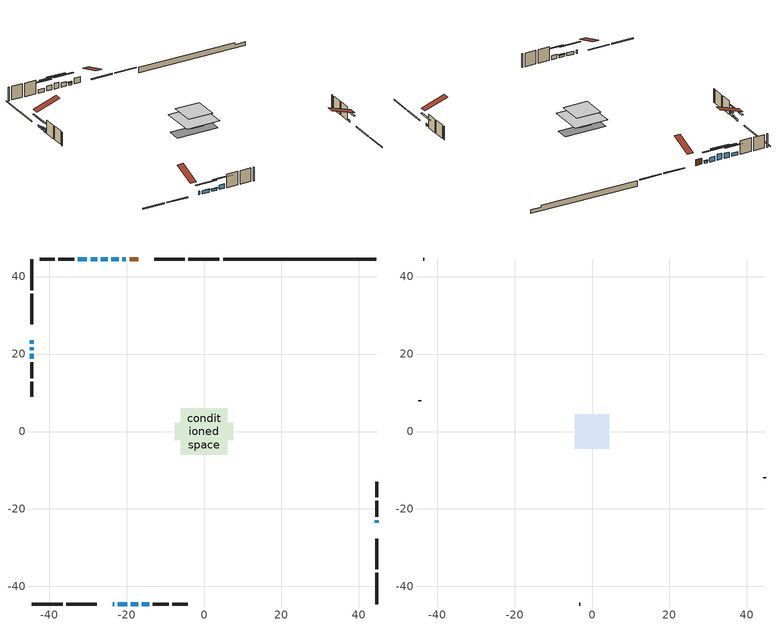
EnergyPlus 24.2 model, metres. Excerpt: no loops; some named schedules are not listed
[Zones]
conditioned space
 floor outside (Floor1 construction): -2.24,-2.24 -2.24,2.24 2.24,2.24 2.24,-2.24 z0.91
 floor adiabatic (AdiabaticFloorConstruction): -6.06,-6.06 -6.06,6.06 6.06,6.06 6.06,-6.06 z3.35
 floor foundation (Slab1 construction): -7.59,-2.32 -7.59,2.32 7.59,2.32 7.59,-2.32 z-1.07
 wall outside (RimJoist1 construction): 3.99,44.54 -4.08,44.54 / -44.54,-44.54 -36.47,-44.54 / -44.54,44.54 -44.54,36.47 / 44.54,-44.54 44.54,-36.47 z0.91:1.21
 wall outside (RimJoist2 construction): -5.01,44.54 -12.83,44.54 / -35.55,-44.54 -27.72,-44.54 / -44.54,35.55 -44.54,27.72 / 44.54,-35.55 44.54,-27.72 z0.91:1.21
 wall outside (AdiabaticWallConstruction 1): -16.96,44.54 -19.22,44.54 z0.91:2.94
 wall outside (AdiabaticWallConstruction): -23.59,-44.54 -23.19,-44.54 / -44.54,20.03 -44.54,18.81 z0.91:2.13; -22.27,-44.54 -19.83,-44.54 z0.91:2.03; -20.15,44.54 -21.11,44.54 / -44.54,23.59 -44.54,22.62 z0.91:1.65; -18.9,-44.54 -16.97,-44.54 z0.91:1.62; -22.04,44.54 -23.97,44.54 / -16.04,-44.54 -14.11,-44.54 z0.91:2.43; -24.9,44.54 -26.63,44.54 z0.91:2.94; -27.56,44.54 -29.29,44.54 z0.91:2.64; -44.54,21.7 -44.54,20.96 z0.91:1.83; 44.54,-23.59 44.54,-22.88 z0.91:1.67; -30.21,44.54 -32.55,44.54 z0.91:2.08
 wall outside (Wall1 construction): -33.48,44.54 -37.59,44.54 / -13.18,-44.54 -9.08,-44.54 / -44.54,17.88 -44.54,13.77 / 44.54,-21.95 44.54,-17.85 z0.91:5.79
 wall outside (Wall2 construction): -38.51,44.54 -42.4,44.54 / -8.15,-44.54 -4.26,-44.54 / -44.54,12.85 -44.54,8.96 / 44.54,-16.92 44.54,-13.03 z0.91:5.79
 wall foundation (FoundationWall1 construction): 4.92,44.54,-1.07 4.92,44.54,0.91 40.58,44.54,0.91 40.58,44.54,0.2 44.54,44.54,0.2 44.54,44.54,-1.07
 window (WindowConstruction 9): -23.59,-44.54 -23.2,-44.54 z0.91:2.13
 window (WindowConstruction 8): -22.27,-44.54 -19.83,-44.54 z0.91:2.03
 window (WindowConstruction 10): -20.15,44.54 -21.11,44.54 z0.91:1.65
 window (WindowConstruction 11): -18.9,-44.54 -16.97,-44.54 z0.91:1.62
 window (WindowConstruction 12): -44.54,23.59 -44.54,22.62 z0.91:1.65
 window (WindowConstruction): -22.04,44.54 -23.97,44.54 z0.91:2.43
 window (WindowConstruction 1): -24.9,44.54 -26.63,44.54 z0.91:2.94
 window (WindowConstruction 2): -27.56,44.54 -29.29,44.54 z0.91:2.64
 window (WindowConstruction 3): -16.04,-44.54 -14.11,-44.54 z0.91:2.43
 window (WindowConstruction 4): -44.54,21.7 -44.54,20.96 z0.91:1.82
 window (WindowConstruction 5): -44.54,20.03 -44.54,18.81 z0.91:2.13
 window (WindowConstruction 6): 44.54,-23.59 44.54,-22.88 z0.91:1.67
 window (WindowConstruction 7): -30.22,44.54 -32.55,44.54 z0.91:2.08
 door (Door): -16.96,44.54 -19.22,44.54 z0.91:2.94
 ceiling adiabatic (AdiabaticFloorConstruction): 6.06,-6.06 6.06,6.06 -6.06,6.06 -6.06,-6.06 z3.35
attic - vented
 floor to conditioned space (Floor2 construction Reversed): -4.42,-4.42 -4.42,4.42 4.42,4.42 4.42,-4.42 z5.79
 wall outside (Wall3 construction): -43.33,44.54 -43.61,44.54 / -3.33,-44.54 -3.05,-44.54 / -44.54,8.03 -44.54,7.75 / 44.54,-12.1 44.54,-11.82 z0.91:5.79
 roof outside (Roof1 construction): -16.03,44.54,5.79 -16.03,35.92,8.66 -13.76,35.92,8.66 -13.76,44.54,5.79; -24.52,-44.54,5.79 -24.52,-35.92,8.66 -26.79,-35.92,8.66 -26.79,-44.54,5.79; -44.54,24.52,5.79 -35.92,24.52,8.66 -35.92,26.79,8.66 -44.54,26.79,5.79; 44.54,-24.52,5.79 35.92,-24.52,8.66 35.92,-26.79,8.66 44.54,-26.79,5.79
shading: -17.19,-44.54 -24.91,-44.54 -24.91,-44.95 -17.19,-44.95 z4.67; -21.31,44.54 -19.95,44.54 -19.95,44.95 -21.31,44.95 z1.85; -16.77,-44.54 -19.1,-44.54 -19.1,-44.95 -16.77,-44.95 z1.82; -44.54,19.99 -44.54,26.23 -44.95,26.23 -44.95,19.99 z4.29; -26.61,44.54 -19.4,44.54 -19.4,44.95 -26.61,44.95 z5.07; -29.27,44.54 -22.26,44.54 -22.26,44.95 -29.27,44.95 z5.58; -31.93,44.54 -24.92,44.54 -24.92,44.95 -31.93,44.95 z5.28; -11.47,-44.54 -18.68,-44.54 -18.68,-44.95 -11.47,-44.95 z5.07; -44.54,18.32 -44.54,24.34 -44.95,24.34 -44.95,18.32 z4.46; -44.54,18.61 -44.54,20.23 -44.95,20.23 -44.95,18.61 z2.33; 44.54,-20.24 44.54,-26.23 44.95,-26.23 44.95,-20.24 z4.31; -35.19,44.54 -27.58,44.54 -27.58,44.95 -35.19,44.95 z4.72
[Building]
Building 1: Terrain=Suburbs
[Site:Location]
London AP_ON: Latitude {deg}=43.03; Longitude {deg}=-81.15; Time Zone {hr}=-5; Elevation {m}=278; Keep Site Location Information=Yes
[Site:GroundTemperature:Shallow]
3.98693, 1.93205, 1.76749, 2.74264, 6.6573, 10.5537, 13.9317, 16.0716, 16.2534, 14.513, 11.2211, 7.44421
[Site:WaterMainsTemperature]
Calculation Method=Schedule; Temperature Schedule=mains temperature schedule
[Material] Roughness=Rough; Thermal Absorptance=0.9
Name | Thickness {m} | Conductivity {W/m-K} | Density {kg/m3} | Specific Heat {J/kg-K} | Solar Absorptance | Visible Absorptance
asphalt or fiberglass shingles | 0.00635 | 0.162714 | 1121.4 | 1465.45 | 0.4 | 0.4
ceiling loosefill ins | 0.254 | 0.0480833 | 16.02 | 1046.75 | 0.7 | 0.7
ceiling stud and cavity | 0.1397 | 0.463952 | 65.682 | 1177.47 | 0.7 | 0.7
concrete 4.0 in. | 0.1016 | 1.803125 | 2242.8 | 837.4 | 0.7 | 0.7
concrete 8.0 in. | 0.2032 | 1.803125 | 2242.8 | 837.4 | 0.7 | 0.7
door material | 0.04445 | 0.053851 | 512.64 | 1214.23 | 0.7 | 0.7
exterior vertical ins | 0.0454343 | 0.029427 | 32.04 | 1214.23 | 0.7 | 0.7
floor covering | 0.0127 | 0.0433444 | 54.468 | 1339.84 | 0.6 | 0.6
floor rigid ins | 0.103632 | 0.029427 | 32.04 | 1214.23 | 0.7 | 0.7
floor rigid ins 1; wall rigid ins | 0.512978 | 0.029427 | 32.04 | 1214.23 | 0.7 | 0.7
floor stud and cavity | 0.1397 | 0.791816 | 92.3553 | 1139.71 | 0.7 | 0.7
floor stud and cavity 1 | 0.1397 | 1.75129 | 37.0049 | 1207.88 | 0.7 | 0.7
furniture material conditioned space 1 | 0.1524 | 0.115458 | 640.8 | 1214.23 | 0.6 | 0.6
gypsum board | 0.0127 | 0.160291 | 801 | 837.4 | 0.6 | 0.6
gypsum board 1 | 0.0127 | 0.160291 | 801 | 837.4 | 0.7 | 0.7
osb sheathing 0.5 in. | 0.0127 | 0.115458 | 512.64 | 1214.23 | 0.7 | 0.7
osb sheathing 0.75 in. | 0.01905 | 0.115458 | 512.64 | 1214.23 | 0.7 | 0.7
osb sheathing 2.0 in. | 0.0508 | 0.115458 | 512.64 | 1214.23 | 0.7 | 0.7
rim joist stud and cavity | 0.0508 | 0.0292424 | 125.044 | 1163.47 | 0.6 | 0.6
rim joist stud and cavity 1 | 0.0508 | 0.029095 | 125.044 | 1163.47 | 0.6 | 0.6
wall stud and cavity | 0.1397 | 0.0935595 | 139.0536 | 1170.24 | 0.7 | 0.7
wall stud and cavity 1 | 0.1397 | 0.0941144 | 139.0536 | 1170.24 | 0.7 | 0.7
wall stud and cavity 2 | 0.0889 | 6.1454 | 50.32683 | 1063.81 | 0.6 | 0.6
wall stud and cavity 3 | 0.0889 | 0.380278 | 52.3479 | 1209.89 | 0.7 | 0.7
wall stud and cavity 4 | 0.0889 | 0.391764 | 83.0341 | 1211.67 | 0.7 | 0.7
wood siding | 0.0254 | 0.102417 | 544.68 | 1172.36 | 0.4 | 0.4
wood siding 1 | 0.00254 | 0.102417 | 544.68 | 1172.36 | 0.4 | 0.4
wood siding 2; wood siding 3; wood siding 4 | 0.0254 | 0.102417 | 544.68 | 1172.36 | 0.7 | 0.7
[WindowMaterial:SimpleGlazingSystem]
Name | U-Factor {W/m2-K} | Solar Heat Gain Coefficient
WindowMaterial | 2.904297 | 0.64
WindowMaterial 1 | 2.89692 | 0.65
WindowMaterial 10 | 3.026374 | 0.49
WindowMaterial 2 | 2.90259 | 0.65
WindowMaterial 3 | 3.032052 | 0.49
WindowMaterial 4 | 2.98606 | 0.56
WindowMaterial 5 | 2.99287 | 0.51
WindowMaterial 6 | 2.9395 | 0.6
WindowMaterial 7 | 6.779532 | 0.73
WindowMaterial 8 | 2.97868 | 0.54
WindowMaterial 9 | 2.958238 | 0.57
[Construction]
AdiabaticFloorConstruction: floor stud and cavity 1, floor rigid ins 1, osb sheathing 0.75 in., floor covering
AdiabaticWallConstruction: wood siding 3, wall rigid ins, wall stud and cavity 3, gypsum board
AdiabaticWallConstruction 1: wood siding 4, wall rigid ins, wall stud and cavity 3, gypsum board
Door: door material
Floor1 construction: floor stud and cavity, floor rigid ins, osb sheathing 0.75 in., floor covering
Floor2 construction Reversed: gypsum board, ceiling stud and cavity, ceiling loosefill ins
FoundationWall1 construction: concrete 8.0 in., gypsum board 1
furniture construction conditioned space 1: furniture material conditioned space 1
PartitionWallConstruction: gypsum board, wall stud and cavity 4, gypsum board
RimJoist1 construction: wood siding 2, osb sheathing 2.0 in., rim joist stud and cavity
RimJoist2 construction: wood siding 2, osb sheathing 2.0 in., rim joist stud and cavity 1
Roof1 construction: asphalt or fiberglass shingles
Slab1 construction: concrete 4.0 in.
Wall1 construction: wood siding, osb sheathing 0.5 in., wall stud and cavity, gypsum board
Wall2 construction: wood siding, osb sheathing 0.5 in., wall stud and cavity 1, gypsum board
Wall3 construction: wood siding 1, wall stud and cavity 2
WindowConstruction; WindowConstruction 3: WindowMaterial
WindowConstruction 1: WindowMaterial 1
WindowConstruction 10: WindowMaterial 8
WindowConstruction 11: WindowMaterial 9
WindowConstruction 12: WindowMaterial 10
WindowConstruction 2: WindowMaterial 2
WindowConstruction 4: WindowMaterial 3
WindowConstruction 5: WindowMaterial 4
WindowConstruction 6: WindowMaterial 5
WindowConstruction 7; WindowConstruction 8: WindowMaterial 6
WindowConstruction 9: WindowMaterial 7
[Zone] Multiplier=1; Part of Total Floor Area=Yes
Name | Volume {m3}
attic - vented | 36.5307
conditioned space | 531.1
[Space]
Name | Zone | Volume {m3}
attic - vented 1 | attic - vented | 36.5307
conditioned space 1 | conditioned space | 531.1
[ZoneInfiltration:EffectiveLeakageArea]
infil attic - vented 1: Zone or Space=attic - vented 1; Schedule=Always On Discrete; Effective Air Leakage Area {cm2}=3417.6; Stack Coefficient=0.000538926; Wind Coefficient=1.5685e-05
[ZoneMixing]
whole house fan mix: Zone or Space=attic - vented; Schedule=Always On Continuous; Design Flow Rate Calculation Method=Flow/Zone; Design Flow Rate {m3/s}=0; Source Zone or Space=conditioned space
[SurfaceProperty:ExposedFoundationPerimeter]
Slab1: Exposed Perimeter Calculation Method=TotalExposedPerimeter; Total Exposed Perimeter {m}=39.623
[InternalMass] Zone or ZoneList=conditioned space; Space or SpaceList=conditioned space 1
Name | Construction | Surface Area {m2}
furniture mass conditioned space 1 | furniture construction conditioned space 1 | 94.8401
partition wall mass | PartitionWallConstruction | 237.1
[Lights]
interior lighting: Zone or ZoneList or Space or SpaceList=conditioned space 1; Schedule=interior lighting schedule; Design Level Calculation Method=LightingLevel; Lighting Level {W}=343.2; Return Air Fraction=0; Fraction Radiant=0.6; Fraction Visible=0.2; Fraction Replaceable=1
[People]
occupants: Zone or ZoneList or Space or SpaceList=conditioned space 1; Number of People Schedule=occupants schedule; Number of People Calculation Method=People; Number of People=3; Fraction Radiant=0.314171; Sensible Heat Fraction=0.56303; Activity Level Schedule=occupants activity schedule; Carbon Dioxide Generation Rate {m3/s-W}=0; Enable ASHRAE 55 Comfort Warnings=No; Mean Radiant Temperature Calculation Type=EnclosureAveraged
[ElectricEquipment] Zone or ZoneList or Space or SpaceList=conditioned space 1; Design Level Calculation Method=EquipmentLevel
Name | Schedule | Design Level {W} | Fraction Latent | Fraction Radiant | Fraction Lost
clothes dryer | clothes dryer schedule | 140.772 | 0.015 | 0.081 | 0.85
clothes washer | clothes washer schedule | 32.1985 | 0.03 | 0.162 | 0.7
cooking range | cooking range schedule | 215.147 | 0.08 | 0.432 | 0.2
dishwasher | dishwasher schedule | 66.8632 | 0.3 | 0.18 | 0.4
fridge | fridge schedule | 72.9452 | 0 | 0.6 | 0
mech vent house fan | mech vent house fan schedule | 0.95 | 0 | 0 | 1
mech vent house fan cfis | mech vent house fan cfis schedule | 0 | 0 | 0 | 0
misc plug loads | misc plug loads schedule | 494.7 | 0.045 | 0.513 | 0.1
whole house fan | Always On Discrete | 0 | 0 | 0 | 1
[OtherEquipment] Zone or ZoneList or Space or SpaceList=conditioned space 1; Design Level Calculation Method=EquipmentLevel
Name | Fuel Type | Schedule | Design Level {W} | Fraction Latent | Fraction Radiant | Fraction Lost
clothes dryer 1 | Electricity | clothes dryer schedule | 0 | 0.015 | 0.081 | 0.85
cooking range 1 | Electricity | cooking range schedule | 0 | 0.08 | 0.432 | 0.2
general water use latent | None | general water use schedule | 62.594 | 1 | 0 | 0
general water use sensible | None | general water use schedule | -61.6891 | 0 | 0.6 | 0
mech vent house fan latent load | None | Always On Discrete | 0 | 1 | 0 | 0
mech vent house fan sensible load | None | Always On Discrete | 0 | 0 | 0 | 0
water heater energy adjustment1 | NaturalGas | Always On Discrete | 0.01 | 0 | 0 | 1
[ZoneInfiltration:DesignFlowRate] Zone or ZoneList or Space or SpaceList=conditioned space 1; Schedule=Always On Discrete; Design Flow Rate Calculation Method=Flow/Zone; Design Flow Rate {m3/s}=0
infil flow; natural vent flow; whole house fan flow
[AvailabilityManager:Scheduled]
central ac and furnace airloop Availability Manager: Schedule=Always On Discrete
[Foundation:Kiva]
Foundation Kiva 1: Initial Indoor Air Temperature {C}=18; Wall Height Above Grade {m}=0.910011; Wall Depth Below Slab {m}=0.2032; Custom Block Material Name 1=exterior vertical ins; Custom Block Depth 1 {m}=1.98001; Custom Block X Position 1 {m}=0.2159; Custom Block Z Position 1 {m}=0
[Foundation:Kiva:Settings]
Soil Conductivity {W/m-K}=0.849921; Soil Density {kg/m3}=1842.3; Soil Specific Heat {J/kg-K}=418.7; Ground Solar Absorptivity=0.9; Ground Thermal Absorptivity=0.9; Ground Surface Roughness {m}=0.03; Far-Field Width {m}=40; Deep-Ground Boundary Condition=ZeroFlux; Deep-Ground Depth {m}=40; Minimum Cell Dimension {m}=0.2; Maximum Cell Growth Coefficient=3; Simulation Timestep=Timestep
[Exterior:Lights]
exterior lighting: Schedule=exterior lighting schedule; Design Level {W}=75.6
[EnergyManagementSystem:GlobalVariable]
central_ac_and_furnace_airloop_Fan_RTF
infil_program_Qfan
infil_program_Qinf
natural_vent_program_Qnv
natural_vent_program_Qwhf
[EnergyManagementSystem:Sensor]
Name | Output:Variable or Output:Meter Index Key | Output:Variable or Output:Meter
airflow_gain | infil flow | Infiltration Sensible Heat Gain Energy
airflow_gain_1 | natural vent flow | Infiltration Sensible Heat Gain Energy
airflow_gain_2 | whole house fan flow | Infiltration Sensible Heat Gain Energy
airflow_loss | infil flow | Infiltration Sensible Heat Loss Energy
airflow_loss_1 | natural vent flow | Infiltration Sensible Heat Loss Energy
airflow_loss_2 | whole house fan flow | Infiltration Sensible Heat Loss Energy
clg_load_cond |  | Cooling:EnergyTransfer:Zone:CONDITIONED SPACE
clg_sp_s; clg_sp_s_1 | cooling setpoint | Schedule Value
clothes_dryer_exhaust_0_sch_s | clothes dryer exhaust 0 schedule | Schedule Value
cool_season | cooling season schedule | Schedule Value
htg_load_cond |  | Heating:EnergyTransfer:Zone:CONDITIONED SPACE
htg_sp_s; htg_sp_s_1 | heating setpoint | Schedule Value
ig_ee_conv | clothes dryer | Electric Equipment Convective Heating Energy
ig_ee_conv_2 | cooking range | Electric Equipment Convective Heating Energy
ig_ee_conv_4 | fridge | Electric Equipment Convective Heating Energy
ig_ee_conv_5 | misc plug loads | Electric Equipment Convective Heating Energy
ig_ee_conv_6 | whole house fan | Electric Equipment Convective Heating Energy
ig_ee_rad | clothes dryer | Electric Equipment Radiant Heating Energy
ig_ee_rad_2 | cooking range | Electric Equipment Radiant Heating Energy
ig_ee_rad_4 | fridge | Electric Equipment Radiant Heating Energy
ig_ee_rad_5 | misc plug loads | Electric Equipment Radiant Heating Energy
ig_ee_rad_6 | whole house fan | Electric Equipment Radiant Heating Energy
ig_lgt_conv | interior lighting | Lights Convective Heating Energy
ig_lgt_rad | interior lighting | Lights Radiant Heating Energy
ig_lgt_vis | interior lighting | Lights Visible Radiation Heating Energy
ig_oe_conv | clothes dryer 1 | Other Equipment Convective Heating Energy
ig_oe_conv_1 | cooking range 1 | Other Equipment Convective Heating Energy
ig_oe_conv_2 | general water use latent | Other Equipment Convective Heating Energy
ig_oe_conv_3 | general water use sensible | Other Equipment Convective Heating Energy
ig_oe_conv_4 | water heater energy adjustment1 | Other Equipment Convective Heating Energy
ig_oe_rad | clothes dryer 1 | Other Equipment Radiant Heating Energy
ig_oe_rad_1 | cooking range 1 | Other Equipment Radiant Heating Energy
ig_oe_rad_2 | general water use latent | Other Equipment Radiant Heating Energy
ig_oe_rad_3 | general water use sensible | Other Equipment Radiant Heating Energy
ig_oe_rad_4 | water heater energy adjustment1 | Other Equipment Radiant Heating Energy
ig_ppl_conv | occupants | People Convective Heating Energy
ig_ppl_rad | occupants | People Radiant Heating Energy
im_conv | furniture mass conditioned space 1 | Surface Inside Face Convection Heat Gain Energy
im_conv_1 | partition wall mass | Surface Inside Face Convection Heat Gain Energy
im_ig | furniture mass conditioned space 1 | Surface Inside Face Internal Gains Radiation Heat Gain Energy
im_ig_1 | partition wall mass | Surface Inside Face Internal Gains Radiation Heat Gain Energy
im_lgt | furniture mass conditioned space 1 | Surface Inside Face Lights Radiation Heat Gain Energy
im_lgt_1 | partition wall mass | Surface Inside Face Lights Radiation Heat Gain Energy
im_sol | furniture mass conditioned space 1 | Surface Inside Face Solar Radiation Heat Gain Energy
im_sol_1 | partition wall mass | Surface Inside Face Solar Radiation Heat Gain Energy
im_surf | furniture mass conditioned space 1 | Surface Inside Face Net Surface Thermal Radiation Heat Gain Energy
im_surf_1 | partition wall mass | Surface Inside Face Net Surface Thermal Radiation Heat Gain Energy
mv_conv | mech vent house fan | Electric Equipment Convective Heating Energy
mv_conv_1 | mech vent house fan cfis | Electric Equipment Convective Heating Energy
mv_conv_2 | mech vent house fan latent load | Other Equipment Convective Heating Energy
mv_conv_3 | mech vent house fan sensible load | Other Equipment Convective Heating Energy
mv_rad | mech vent house fan | Electric Equipment Radiant Heating Energy
mv_rad_1 | mech vent house fan cfis | Electric Equipment Radiant Heating Energy
mv_rad_2 | mech vent house fan latent load | Other Equipment Radiant Heating Energy
mv_rad_3 | mech vent house fan sensible load | Other Equipment Radiant Heating Energy
natural_vent_s | natural vent schedule | Schedule Value
out_pb_s |  | Site Outdoor Air Barometric Pressure
out_wt_s |  | Site Outdoor Air Humidity Ratio
site_vw_s |  | Site Wind Speed
ss_back_out | Window1 | Surface Window Shortwave from Zone Back Out Window Heat Transfer Rate
ss_back_out_1 | Window11 | Surface Window Shortwave from Zone Back Out Window Heat Transfer Rate
ss_back_out_10 | Window7 | Surface Window Shortwave from Zone Back Out Window Heat Transfer Rate
ss_back_out_11 | Window8 | Surface Window Shortwave from Zone Back Out Window Heat Transfer Rate
ss_back_out_12 | Window9 | Surface Window Shortwave from Zone Back Out Window Heat Transfer Rate
ss_back_out_2 | Window13 | Surface Window Shortwave from Zone Back Out Window Heat Transfer Rate
ss_back_out_3 | Window14 | Surface Window Shortwave from Zone Back Out Window Heat Transfer Rate
ss_back_out_4 | Window15 | Surface Window Shortwave from Zone Back Out Window Heat Transfer Rate
ss_back_out_5 | Window2 | Surface Window Shortwave from Zone Back Out Window Heat Transfer Rate
ss_back_out_6 | Window3 | Surface Window Shortwave from Zone Back Out Window Heat Transfer Rate
ss_back_out_7 | Window4 | Surface Window Shortwave from Zone Back Out Window Heat Transfer Rate
ss_back_out_8 | Window5 | Surface Window Shortwave from Zone Back Out Window Heat Transfer Rate
ss_back_out_9 | Window6 | Surface Window Shortwave from Zone Back Out Window Heat Transfer Rate
ss_conv | Door1 | Surface Inside Face Convection Heat Gain Energy
ss_conv_1 | Window1 | Surface Inside Face Convection Heat Gain Energy
ss_conv_10 | Window6 | Surface Inside Face Convection Heat Gain Energy
ss_conv_11 | Window7 | Surface Inside Face Convection Heat Gain Energy
ss_conv_12 | Window8 | Surface Inside Face Convection Heat Gain Energy
ss_conv_13 | Window9 | Surface Inside Face Convection Heat Gain Energy
ss_conv_2 | Window11 | Surface Inside Face Convection Heat Gain Energy
ss_conv_3 | Window13 | Surface Inside Face Convection Heat Gain Energy
ss_conv_4 | Window14 | Surface Inside Face Convection Heat Gain Energy
ss_conv_5 | Window15 | Surface Inside Face Convection Heat Gain Energy
ss_conv_6 | Window2 | Surface Inside Face Convection Heat Gain Energy
ss_conv_7 | Window3 | Surface Inside Face Convection Heat Gain Energy
ss_conv_8 | Window4 | Surface Inside Face Convection Heat Gain Energy
ss_conv_9 | Window5 | Surface Inside Face Convection Heat Gain Energy
ss_ig | Door1 | Surface Inside Face Internal Gains Radiation Heat Gain Energy
ss_ig_1 | Window1 | Surface Inside Face Internal Gains Radiation Heat Gain Energy
ss_ig_10 | Window6 | Surface Inside Face Internal Gains Radiation Heat Gain Energy
ss_ig_11 | Window7 | Surface Inside Face Internal Gains Radiation Heat Gain Energy
ss_ig_12 | Window8 | Surface Inside Face Internal Gains Radiation Heat Gain Energy
ss_ig_13 | Window9 | Surface Inside Face Internal Gains Radiation Heat Gain Energy
ss_ig_2 | Window11 | Surface Inside Face Internal Gains Radiation Heat Gain Energy
ss_ig_3 | Window13 | Surface Inside Face Internal Gains Radiation Heat Gain Energy
ss_ig_4 | Window14 | Surface Inside Face Internal Gains Radiation Heat Gain Energy
ss_ig_5 | Window15 | Surface Inside Face Internal Gains Radiation Heat Gain Energy
ss_ig_6 | Window2 | Surface Inside Face Internal Gains Radiation Heat Gain Energy
ss_ig_7 | Window3 | Surface Inside Face Internal Gains Radiation Heat Gain Energy
ss_ig_8 | Window4 | Surface Inside Face Internal Gains Radiation Heat Gain Energy
ss_ig_9 | Window5 | Surface Inside Face Internal Gains Radiation Heat Gain Energy
ss_lgt | Door1 | Surface Inside Face Lights Radiation Heat Gain Energy
ss_sol | Door1 | Surface Inside Face Solar Radiation Heat Gain Energy
ss_surf | Door1 | Surface Inside Face Net Surface Thermal Radiation Heat Gain Energy
ss_surf_1 | Window1 | Surface Inside Face Net Surface Thermal Radiation Heat Gain Energy
ss_surf_10 | Window6 | Surface Inside Face Net Surface Thermal Radiation Heat Gain Energy
ss_surf_11 | Window7 | Surface Inside Face Net Surface Thermal Radiation Heat Gain Energy
ss_surf_12 | Window8 | Surface Inside Face Net Surface Thermal Radiation Heat Gain Energy
ss_surf_13 | Window9 | Surface Inside Face Net Surface Thermal Radiation Heat Gain Energy
ss_surf_2 | Window11 | Surface Inside Face Net Surface Thermal Radiation Heat Gain Energy
ss_surf_3 | Window13 | Surface Inside Face Net Surface Thermal Radiation Heat Gain Energy
ss_surf_4 | Window14 | Surface Inside Face Net Surface Thermal Radiation Heat Gain Energy
ss_surf_5 | Window15 | Surface Inside Face Net Surface Thermal Radiation Heat Gain Energy
ss_surf_6 | Window2 | Surface Inside Face Net Surface Thermal Radiation Heat Gain Energy
ss_surf_7 | Window3 | Surface Inside Face Net Surface Thermal Radiation Heat Gain Energy
ss_surf_8 | Window4 | Surface Inside Face Net Surface Thermal Radiation Heat Gain Energy
ss_surf_9 | Window5 | Surface Inside Face Net Surface Thermal Radiation Heat Gain Energy
ss_trans_in | Window1 | Surface Window Transmitted Solar Radiation Rate
ss_trans_in_1 | Window11 | Surface Window Transmitted Solar Radiation Rate
ss_trans_in_10 | Window7 | Surface Window Transmitted Solar Radiation Rate
ss_trans_in_11 | Window8 | Surface Window Transmitted Solar Radiation Rate
ss_trans_in_12 | Window9 | Surface Window Transmitted Solar Radiation Rate
ss_trans_in_2 | Window13 | Surface Window Transmitted Solar Radiation Rate
ss_trans_in_3 | Window14 | Surface Window Transmitted Solar Radiation Rate
ss_trans_in_4 | Window15 | Surface Window Transmitted Solar Radiation Rate
ss_trans_in_5 | Window2 | Surface Window Transmitted Solar Radiation Rate
ss_trans_in_6 | Window3 | Surface Window Transmitted Solar Radiation Rate
ss_trans_in_7 | Window4 | Surface Window Transmitted Solar Radiation Rate
ss_trans_in_8 | Window5 | Surface Window Transmitted Solar Radiation Rate
ss_trans_in_9 | Window6 | Surface Window Transmitted Solar Radiation Rate
ss_trans_out | Window1 | Surface Inside Face Initial Transmitted Diffuse Transmitted Out Window Solar Radiation Rate
ss_trans_out_1 | Window11 | Surface Inside Face Initial Transmitted Diffuse Transmitted Out Window Solar Radiation Rate
ss_trans_out_10 | Window7 | Surface Inside Face Initial Transmitted Diffuse Transmitted Out Window Solar Radiation Rate
ss_trans_out_11 | Window8 | Surface Inside Face Initial Transmitted Diffuse Transmitted Out Window Solar Radiation Rate
ss_trans_out_12 | Window9 | Surface Inside Face Initial Transmitted Diffuse Transmitted Out Window Solar Radiation Rate
ss_trans_out_2 | Window13 | Surface Inside Face Initial Transmitted Diffuse Transmitted Out Window Solar Radiation Rate
ss_trans_out_3 | Window14 | Surface Inside Face Initial Transmitted Diffuse Transmitted Out Window Solar Radiation Rate
ss_trans_out_4 | Window15 | Surface Inside Face Initial Transmitted Diffuse Transmitted Out Window Solar Radiation Rate
